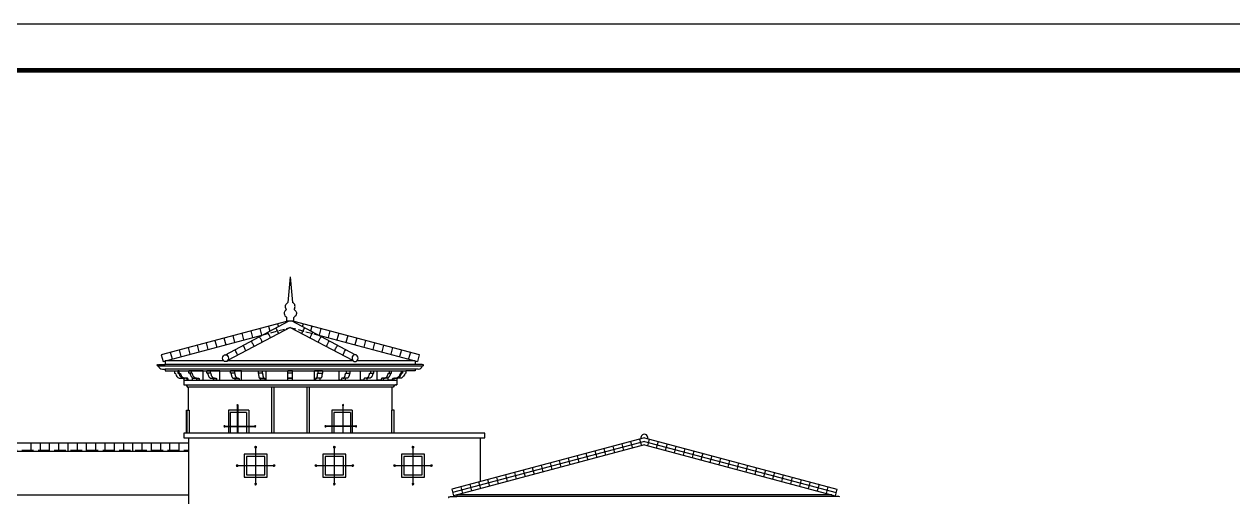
# Model space of a CAD drawing. Extents: x -34815 to 81416, y -425322 to 67478.
# Drawn here: x 13251 to 39366, y 57254 to 67478 of the extents above; entities that cross this region are included whole.
import ezdxf

# ---------------------------------------------------------------- set-up
doc = ezdxf.new("R2010")
doc.units = 0
doc.header["$LTSCALE"] = 1000
doc.header["$MEASUREMENT"] = 0
doc.linetypes.add('DASH', pattern=[0.35, 0.25, -0.1])
for name, color, linetype in [('PUB_TITLE', 7, 'Continuous'), ('STAIR', 4, 'Continuous'), ('WINDOW', 4, 'Continuous')]:
    doc.layers.add(name, color=color, linetype=linetype)
doc.layers.add('WALL', color=2, linetype='Continuous', lineweight=25)

# ---------------------------------------------------------------- blocks, each defined once
blk = doc.blocks.new('A1100图框')
at = {"layer": 'PUB_TITLE'}
blk.add_lwpolyline([(-2684, 8078), (81416, 8078), (81416, 67478), (-2684, 67478)], close=True, dxfattribs=at)
at = {"layer": 'PUB_TITLE', "const_width": 100}
blk.add_lwpolyline([(-184, 9078), (80416, 9078), (80416, 66478), (-184, 66478)], close=True, dxfattribs=at)
blk = doc.blocks.new('ttre')
at = {"layer": 'STAIR'}
for p, q in [((5392, -11838), (5218, -11838)), ((5296, -11892), (5296, -11838)), ((5754, -11838), (5754, -11838)), ((5754, -11838), (5990, -11838)), ((5904, -11838), (5904, -11892)), ((5904, -11892), (5984, -11892)), ((5984, -11892), (5990, -11892)), ((5990, -11892), (5990, -11838)), ((6217, -11838), (6500, -11838)), ((6429, -11838), (6429, -11892)), ((6429, -11892), (6491, -11892)), ((6491, -11892), (6500, -11892)), ((6500, -11892), (6500, -11838)), ((6577, -11838), (6887, -11838)), ((6837, -11838), (6837, -11892)), ((6837, -11892), (6876, -11892)), ((6876, -11892), (6887, -11892)), ((6887, -11892), (6887, -11838)), ((7099, -11838), (7125, -11838))]:
    blk.add_line(p, q, dxfattribs=at)
for points in [[(5244, -12038), (5218, -12038), (5218, -11838)], [(5262, -11998), (5263, -11998), (5263, -11998), (5264, -11998), (5264, -11998), (5265, -11997), (5265, -11997), (5266, -11997), (5266, -11996), (5267, -11996), (5267, -11995), (5268, -11994), (5268, -11994), (5271, -11990), (5273, -11985), (5275, -11980), (5277, -11974), (5279, -11967), (5281, -11960), (5282, -11952), (5284, -11944), (5285, -11935), (5286, -11926), (5287, -11917), (5287, -11907), (5287, -11905), (5288, -11903), (5288, -11901), (5288, -11899), (5289, -11898), (5289, -11896), (5290, -11895), (5290, -11894), (5291, -11893), (5291, -11892), (5292, -11892), (5292, -11892), (5296, -11892), (5389, -11892), (5388, -11892), (5388, -11892), (5387, -11893), (5387, -11894), (5386, -11895), (5386, -11896), (5385, -11898), (5385, -11899), (5385, -11901), (5384, -11903), (5384, -11905), (5384, -11907), (5383, -11917), (5382, -11926), (5381, -11935), (5380, -11944), (5379, -11952), (5377, -11960), (5376, -11967), (5374, -11974), (5372, -11980), (5370, -11985), (5367, -11990), (5365, -11994), (5364, -11994), (5364, -11995), (5363, -11996), (5363, -11996), (5362, -11997), (5362, -11997), (5361, -11997), (5361, -11998), (5360, -11998), (5360, -11998), (5359, -11998), (5359, -11998), (5346, -11998), (5262, -11998), (5249, -11998), (5248, -11998), (5248, -11999), (5247, -12000), (5247, -12001), (5246, -12002), (5245, -12004), (5245, -12006), (5245, -12008), (5244, -12011), (5244, -12013), (5244, -12016), (5244, -12018), (5244, -12038), (5341, -12038), (5341, -12018), (5341, -12016), (5341, -12013), (5341, -12011), (5341, -12008), (5342, -12006), (5342, -12004), (5343, -12002), (5343, -12001), (5344, -12000), (5344, -11999), (5345, -11998), (5346, -11998)], [(5392, -11838), (5392, -11892), (5389, -11892)], [(5804, -12038), (5754, -12038), (5754, -11838)], [(5984, -11892), (5983, -11892), (5982, -11892), (5981, -11893), (5979, -11894), (5978, -11895), (5978, -11896), (5977, -11898), (5976, -11899), (5975, -11901), (5975, -11903), (5974, -11905), (5974, -11907), (5973, -11917), (5971, -11926), (5969, -11935), (5967, -11944), (5964, -11952), (5961, -11960), (5958, -11967), (5954, -11974), (5950, -11980), (5946, -11985), (5942, -11990), (5937, -11994), (5936, -11994), (5935, -11995), (5934, -11996), (5933, -11996), (5932, -11997), (5931, -11997), (5930, -11997), (5929, -11998), (5928, -11998), (5927, -11998), (5926, -11998), (5925, -11998), (5900, -11998), (5839, -11998), (5814, -11998), (5812, -11998), (5811, -11999), (5810, -12000), (5809, -12001), (5808, -12002), (5807, -12004), (5806, -12006), (5805, -12008), (5804, -12011), (5804, -12013), (5804, -12016), (5804, -12018), (5804, -12038), (5890, -12038), (5890, -12018), (5890, -12016), (5891, -12013), (5891, -12011), (5892, -12008), (5892, -12006), (5893, -12004), (5894, -12002), (5895, -12001), (5896, -12000), (5898, -11999), (5899, -11998), (5900, -11998)], [(5839, -11998), (5840, -11998), (5841, -11998), (5842, -11998), (5843, -11998), (5844, -11997), (5845, -11997), (5846, -11997), (5847, -11996), (5848, -11996), (5849, -11995), (5850, -11994), (5851, -11994), (5855, -11990), (5860, -11985), (5864, -11980), (5868, -11974), (5871, -11967), (5875, -11960), (5878, -11952), (5880, -11944), (5883, -11935), (5885, -11926), (5886, -11917), (5887, -11907), (5888, -11905), (5888, -11903), (5889, -11901), (5889, -11899), (5890, -11898), (5891, -11896), (5892, -11895), (5893, -11894), (5894, -11893), (5895, -11892), (5896, -11892), (5897, -11892), (5904, -11892)], [(6288, -12038), (6217, -12038), (6217, -11838)], [(6491, -11892), (6489, -11892), (6488, -11892), (6486, -11893), (6485, -11894), (6483, -11895), (6482, -11896), (6481, -11898), (6480, -11899), (6479, -11901), (6478, -11903), (6478, -11905), (6477, -11907), (6475, -11917), (6473, -11926), (6470, -11935), (6467, -11944), (6463, -11952), (6459, -11960), (6454, -11967), (6449, -11974), (6444, -11980), (6438, -11985), (6432, -11990), (6425, -11994), (6424, -11994), (6423, -11995), (6421, -11996), (6420, -11996), (6418, -11997), (6417, -11997), (6415, -11997), (6414, -11998), (6413, -11998), (6411, -11998), (6410, -11998), (6408, -11998), (6373, -11998), (6337, -11998), (6302, -11998), (6300, -11998), (6298, -11999), (6297, -12000), (6295, -12001), (6293, -12002), (6292, -12004), (6291, -12006), (6290, -12008), (6289, -12011), (6288, -12013), (6288, -12016), (6288, -12018), (6288, -12038), (6359, -12038), (6359, -12018), (6359, -12016), (6359, -12013), (6360, -12011), (6361, -12008), (6362, -12006), (6363, -12004), (6364, -12002), (6366, -12001), (6367, -12000), (6369, -11999), (6371, -11998), (6373, -11998)], [(6337, -11998), (6339, -11998), (6340, -11998), (6342, -11998), (6343, -11998), (6345, -11997), (6346, -11997), (6348, -11997), (6349, -11996), (6350, -11996), (6352, -11995), (6353, -11994), (6355, -11994), (6361, -11990), (6367, -11985), (6373, -11980), (6378, -11974), (6384, -11967), (6388, -11960), (6392, -11952), (6396, -11944), (6400, -11935), (6402, -11926), (6405, -11917), (6406, -11907), (6407, -11905), (6408, -11903), (6408, -11901), (6409, -11899), (6410, -11898), (6411, -11896), (6413, -11895), (6414, -11894), (6416, -11893), (6417, -11892), (6419, -11892), (6420, -11892), (6429, -11892)], [(6664, -12038), (6577, -12038), (6577, -11838)], [(6876, -11892), (6874, -11892), (6872, -11892), (6870, -11893), (6868, -11894), (6867, -11895), (6865, -11896), (6864, -11898), (6862, -11899), (6861, -11901), (6860, -11903), (6860, -11905), (6859, -11907), (6857, -11917), (6854, -11926), (6851, -11935), (6847, -11944), (6842, -11952), (6837, -11960), (6831, -11967), (6825, -11974), (6818, -11980), (6811, -11985), (6809, -11986), (6803, -11990), (6796, -11994), (6794, -11994), (6792, -11995), (6790, -11996), (6789, -11996), (6787, -11997), (6785, -11997), (6783, -11997), (6782, -11998), (6780, -11998), (6776, -11998), (6774, -11998), (6731, -11998), (6724, -11998), (6681, -11998), (6679, -11998), (6677, -11999), (6674, -12000), (6672, -12001), (6671, -12002), (6669, -12004), (6667, -12006), (6666, -12008), (6665, -12011), (6664, -12013), (6664, -12016), (6664, -12018), (6664, -12038), (6714, -12038), (6714, -12018), (6714, -12016), (6714, -12013), (6715, -12011), (6716, -12008), (6717, -12006), (6719, -12004), (6721, -12002), (6722, -12001), (6724, -12000), (6727, -11999), (6729, -11998), (6731, -11998)], [(6724, -11998), (6726, -11998), (6728, -11998), (6730, -11998), (6732, -11998), (6733, -11997), (6735, -11997), (6737, -11997), (6739, -11996), (6740, -11996), (6742, -11995), (6744, -11994), (6746, -11994), (6753, -11990), (6761, -11985), (6768, -11980), (6775, -11974), (6781, -11967), (6787, -11960), (6792, -11952), (6797, -11944), (6801, -11935), (6804, -11926), (6807, -11917), (6809, -11907), (6810, -11905), (6810, -11903), (6811, -11901), (6812, -11899), (6814, -11898), (6815, -11896), (6817, -11895), (6818, -11894), (6820, -11893), (6822, -11892), (6824, -11892), (6826, -11892), (6837, -11892)], [(6906, -12038), (6906, -12018), (6906, -12016), (6906, -12013), (6907, -12011), (6908, -12008), (6910, -12006), (6911, -12004), (6913, -12002), (6915, -12001), (6918, -12000), (6920, -11999), (6922, -11998), (6925, -11998), (6951, -11998), (6948, -11998), (6946, -11999), (6943, -12000), (6941, -12001), (6939, -12002), (6937, -12004), (6936, -12006), (6934, -12008), (6933, -12011), (6932, -12013), (6932, -12016), (6932, -12018), (6932, -12038), (6906, -12038), (6897, -12038), (6809, -12038), (6809, -11986)], [(6951, -11998), (6973, -11998)], [(7125, -11838), (7125, -11892), (7112, -11892), (7099, -11892), (7086, -11892), (7084, -11892), (7082, -11892), (7080, -11893), (7078, -11894), (7076, -11895), (7074, -11896), (7073, -11898), (7071, -11899), (7070, -11901), (7069, -11903), (7068, -11905), (7068, -11907), (7065, -11917), (7062, -11926), (7058, -11935), (7054, -11944), (7048, -11952), (7043, -11960), (7036, -11967), (7029, -11974), (7022, -11980), (7014, -11985), (7005, -11990), (6997, -11994), (6995, -11994), (6993, -11995), (6991, -11996), (6989, -11996), (6987, -11997), (6985, -11997), (6983, -11997), (6981, -11998), (6979, -11998), (6977, -11998), (6975, -11998), (6973, -11998), (6999, -11998), (7001, -11998), (7003, -11998), (7005, -11998), (7007, -11998), (7009, -11997), (7011, -11997), (7013, -11997), (7015, -11996), (7017, -11996), (7019, -11995), (7021, -11994), (7023, -11994), (7031, -11990), (7040, -11985), (7048, -11980), (7055, -11974), (7062, -11967), (7069, -11960), (7074, -11952), (7080, -11944), (7084, -11935), (7088, -11926), (7091, -11917), (7093, -11907), (7094, -11905), (7095, -11903), (7096, -11901), (7097, -11899), (7099, -11898), (7100, -11896), (7102, -11895), (7104, -11894), (7106, -11893), (7108, -11892), (7110, -11892), (7112, -11892)], [(7099, -11892), (7099, -11838)]]:
    blk.add_lwpolyline(points, dxfattribs=at)
blk = doc.blocks.new('fdsare')
for p, q in [((39681, -132383), (39631, -132937)), ((39681, -132383), (39732, -132937)), ((39606, -133343), (39606, -133260)), ((39756, -133343), (39756, -133260))]:
    blk.add_line(p, q)
for centre, major_axis, ratio, start_param, end_param in [((39681, -133173), (-133, 3), 0.789995, -0.887392, 0.990658), ((39682, -133033), (62.9, 88.5), 0.920901, -1.555168, 0.151357)]:
    blk.add_ellipse(centre, major_axis=major_axis, ratio=ratio, start_param=start_param, end_param=end_param)
at = {"extrusion": (0, 0, -1)}
for centre, major_axis, ratio, start_param, end_param in [((39681, -133033), (-62.9, 88.5), 0.920901, -1.555168, 0.151357), ((39682, -133173), (133, 3), 0.789995, -0.887392, 0.990658)]:
    blk.add_ellipse(centre, major_axis=major_axis, ratio=ratio, start_param=start_param, end_param=end_param, dxfattribs=at)
blk = doc.blocks.new('dfsg')
blk.add_line((39606, -134892), (39756, -134892))
blk.add_blockref('fdsare', (0, -1549))
blk = doc.blocks.new('hfuy')
blk.add_lwpolyline([(77703, -137764), (77703, -138264), (77203, -138264), (77203, -137764)], close=True)
at = {"layer": 'STAIR', "lineweight": 0}
for p, q in [((77448, -137614), (77448, -138414)), ((77458, -138414), (77458, -137614)), ((77448, -138009), (77053, -138009)), ((77448, -138019), (77053, -138019)), ((77853, -138009), (77458, -138009)), ((77853, -138019), (77458, -138019))]:
    blk.add_line(p, q, dxfattribs=at)
for centre, radius, start, end in [((77453, -137614), 20, 284.4775, 255.5225), ((77453, -137614), 5, 0, 180), ((77053, -138014), 20, 14.4775, 345.5225), ((77053, -138014), 5, 90, 270), ((77853, -138014), 20, 194.4775, 165.5225), ((77853, -138014), 5, 270, 90), ((77453, -138414), 20, 104.4775, 75.5225), ((77453, -138414), 5, 180, 0)]:
    blk.add_arc(centre, radius, start, end, dxfattribs=at)
at = {"layer": 'WINDOW'}
blk.add_lwpolyline([(77653, -137814), (77653, -138214), (77253, -138214), (77253, -137814)], close=True, dxfattribs=at)

msp = doc.modelspace()

# ---------------------------------------------------------------- linework, layer by layer
for p, q in [((16218, 60330), (18926, 61052)), ((17602, 60329), (18964, 61052)), ((19001, 60917), (17656, 60212)), ((18340, 60896), (18379, 60751)), ((18533, 60947), (18562, 60839)), ((18727, 60999), (18744, 60935)), ((18920, 61051), (18925, 61032)), ((19001, 60917), (20347, 60212)), ((20401, 60329), (19039, 61052)), ((19076, 61052), (21785, 60330)), ((19083, 61051), (19078, 61032)), ((19276, 60999), (19259, 60935)), ((19469, 60947), (19440, 60839)), ((19663, 60896), (19624, 60751)), ((16253, 60184), (18414, 60760)), ((17181, 60587), (17219, 60442)), ((17374, 60638), (17412, 60493)), ((17567, 60690), (17606, 60545)), ((17760, 60741), (17799, 60596)), ((17954, 60793), (17992, 60648)), ((18147, 60844), (18185, 60699)), ((19588, 60760), (21750, 60184)), ((19856, 60844), (19817, 60699)), ((20049, 60793), (20010, 60648)), ((20242, 60741), (20204, 60596)), ((20436, 60690), (20397, 60545)), ((20629, 60638), (20590, 60493)), ((20822, 60587), (20783, 60442)), ((16214, 60329), (16253, 60184)), ((16408, 60381), (16446, 60236)), ((16601, 60432), (16639, 60287)), ((16794, 60484), (16833, 60339)), ((16987, 60535), (17026, 60390)), ((21015, 60535), (20977, 60390)), ((21209, 60484), (21170, 60339)), ((21402, 60432), (21363, 60287)), ((21595, 60381), (21556, 60236)), ((21788, 60329), (21750, 60184)), ((16128, 60111), (16153, 60117)), ((16131, 60091), (16143, 60091)), ((16153, 60117), (16301, 60117)), ((20359, 60197), (17644, 60197)), ((21701, 60197), (20443, 60197)), ((21850, 60117), (21701, 60117)), ((21874, 60111), (21850, 60117)), ((21871, 60091), (21859, 60091)), ((16238, 60017), (16301, 60017)), ((16501, 59980), (21501, 59980)), ((21765, 60017), (21701, 60017)), ((16701, 59780), (21301, 59780)), ((16701, 59680), (21301, 59680)), ((16801, 59130), (16801, 59630)), ((21201, 59630), (16801, 59630)), ((21201, 59130), (21201, 59630)), ((21301, 59780), (21301, 59680)), ((16801, 58530), (16801, 56830)), ((23101, 58530), (23101, 57586)), ((26548, 58505), (26587, 58360)), ((26754, 58505), (26716, 58360)), ((16801, 58412), (10651, 58412)), ((10651, 58242), (16801, 58242)), ((13401, 58242), (13401, 58412)), ((13601, 58242), (13601, 58412)), ((13801, 58242), (13801, 58412)), ((14001, 58242), (14001, 58412)), ((14201, 58242), (14201, 58412)), ((14401, 58242), (14401, 58412)), ((14601, 58242), (14601, 58412)), ((14801, 58242), (14801, 58412)), ((15001, 58242), (15001, 58412)), ((15201, 58242), (15201, 58412)), ((15401, 58242), (15401, 58412)), ((15601, 58242), (15601, 58412)), ((15801, 58242), (15801, 58412)), ((16001, 58242), (16001, 58412)), ((16201, 58242), (16201, 58412)), ((16401, 58242), (16401, 58412)), ((16601, 58242), (16601, 58412)), ((26651, 58455), (22509, 57350)), ((25582, 58247), (25621, 58102)), ((25775, 58299), (25814, 58154)), ((25969, 58350), (26007, 58205)), ((26162, 58402), (26201, 58257)), ((26355, 58453), (26394, 58308)), ((26651, 58455), (30793, 57350)), ((26947, 58453), (26909, 58308)), ((27141, 58402), (27102, 58257)), ((27334, 58350), (27295, 58205)), ((27527, 58299), (27489, 58154)), ((27720, 58247), (27682, 58102)), ((24616, 57989), (24655, 57845)), ((24809, 58041), (24848, 57896)), ((25002, 58093), (25041, 57948)), ((25196, 58144), (25234, 57999)), ((25389, 58196), (25428, 58051)), ((27914, 58196), (27875, 58051)), ((27914, 58196), (27875, 58051)), ((28107, 58144), (28068, 57999)), ((28300, 58093), (28262, 57948)), ((28493, 58041), (28455, 57896)), ((28687, 57989), (28648, 57845)), ((23650, 57732), (23688, 57587)), ((23843, 57783), (23882, 57638)), ((24036, 57835), (24075, 57690)), ((24229, 57886), (24268, 57741)), ((24423, 57938), (24461, 57793)), ((28880, 57938), (28841, 57793)), ((29073, 57886), (29035, 57741)), ((29266, 57835), (29228, 57690)), ((29460, 57783), (29421, 57638)), ((29653, 57732), (29614, 57587)), ((22683, 57474), (22722, 57329)), ((22877, 57526), (22915, 57381)), ((23070, 57577), (23109, 57432)), ((23263, 57629), (23302, 57484)), ((23456, 57680), (23495, 57535)), ((29846, 57680), (29808, 57535)), ((30039, 57629), (30001, 57484)), ((30233, 57577), (30194, 57432)), ((30426, 57526), (30387, 57381)), ((30619, 57474), (30581, 57329)), ((10751, 57297), (16801, 57297)), ((30701, 57260), (22601, 57260))]:
    msp.add_line(p, q)
for points in [[(17560, 60197), (16301, 60197), (16301, 60117)], [(21701, 60197), (21701, 60117)]]:
    msp.add_lwpolyline(points)
for points in [[(16301, 60017), (16301, 59980), (16501, 59980), (16501, 59926), (16507, 59926, -0.353065), (16527, 59910, 0.250624), (16600, 59824, 0.094114), (16625, 59819), (16681, 59819, -0.414214), (16701, 59799), (16701, 59680, -0.284392), (16781, 59630), (16801, 59630)], [(21701, 60017), (21701, 59980), (21501, 59980), (21501, 59926), (21495, 59926, 0.353065), (21476, 59910, -0.153094), (21402, 59824, -0.094114), (21378, 59819), (21321, 59819, 0.414214), (21301, 59799), (21301, 59680, 0.284392), (21221, 59630), (21201, 59630)]]:
    msp.add_lwpolyline(points, format="xyb")
msp.add_lwpolyline([(23201, 58630), (16701, 58630), (16701, 58530), (23201, 58530)], close=True)
for centre, radius, start, end in [((16131, 60101), 10, 105, 270.0046), ((16246, 60124), 108, 197.6896, 265.5622), ((21757, 60124), 108, 274.4378, 342.3104), ((21871, 60101), 10, 269.9954, 75), ((21303, 59589), 91.5, 90.9667, 153.0441), ((26651, 58532), 75, 345.0686, 194.9314)]:
    msp.add_arc(centre, radius, start, end)
msp.add_ellipse((17602, 60254), major_axis=(0, -75), ratio=0.866025)
at = {"extrusion": (0, 0, -1)}
msp.add_ellipse((20401, 60254), major_axis=(0, -75), ratio=0.866025, dxfattribs=at)
for points, knots in [([(18752, 60786), (18747, 60798), (18741, 60809), (18721, 60849), (18706, 60878), (18689, 60907)], [5.1848571, 5.1848571, 5.1848571, 5.1848571, 5.2164312, 5.2164312, 5.2978945, 5.2978945, 5.2978945, 5.2978945]), ([(19251, 60786), (19256, 60798), (19261, 60809), (19281, 60849), (19297, 60878), (19313, 60907)], [5.1848571, 5.1848571, 5.1848571, 5.1848571, 5.2164312, 5.2164312, 5.2978945, 5.2978945, 5.2978945, 5.2978945]), ([(18219, 60507), (18219, 60507), (18219, 60507), (18210, 60530), (18199, 60552), (18179, 60590), (18170, 60606), (18159, 60623), (18159, 60624), (18158, 60625)], [5.1317916, 5.1317916, 5.1317916, 5.1317916, 5.1324415, 5.1324415, 5.2486633, 5.2486633, 5.3355036, 5.3355036, 5.3401279, 5.3401279, 5.3401279, 5.3401279]), ([(18397, 60600), (18397, 60601), (18396, 60601), (18388, 60621), (18379, 60640), (18359, 60679), (18348, 60699), (18335, 60719)], [5.1576236, 5.1576236, 5.1576236, 5.1576236, 5.1591559, 5.1591559, 5.2359614, 5.2359614, 5.3196314, 5.3196314, 5.3196314, 5.3196314]), ([(18574, 60693), (18567, 60710), (18560, 60726), (18540, 60765), (18526, 60789), (18512, 60813)], [5.1737887, 5.1737887, 5.1737887, 5.1737887, 5.2266382, 5.2266382, 5.3067467, 5.3067467, 5.3067467, 5.3067467]), ([(19428, 60693), (19435, 60710), (19443, 60726), (19463, 60765), (19476, 60789), (19490, 60813)], [5.1737887, 5.1737887, 5.1737887, 5.1737887, 5.2266382, 5.2266382, 5.3067467, 5.3067467, 5.3067467, 5.3067467]), ([(19606, 60600), (19606, 60601), (19606, 60601), (19615, 60621), (19623, 60640), (19644, 60679), (19655, 60699), (19667, 60719)], [5.1576236, 5.1576236, 5.1576236, 5.1576236, 5.1591559, 5.1591559, 5.2359614, 5.2359614, 5.3196314, 5.3196314, 5.3196314, 5.3196314]), ([(19784, 60507), (19784, 60507), (19784, 60507), (19793, 60530), (19803, 60552), (19823, 60590), (19833, 60606), (19843, 60623), (19844, 60624), (19844, 60625)], [5.1317916, 5.1317916, 5.1317916, 5.1317916, 5.1324415, 5.1324415, 5.2486633, 5.2486633, 5.3355036, 5.3355036, 5.3401279, 5.3401279, 5.3401279, 5.3401279]), ([(17860, 60319), (17858, 60326), (17856, 60332), (17850, 60352), (17845, 60366), (17832, 60392), (17824, 60405), (17811, 60424), (17807, 60430), (17802, 60435)], [4.9649328, 4.9649328, 4.9649328, 4.9649328, 5.0437419, 5.0437419, 5.2150203, 5.2150203, 5.3862987, 5.3862987, 5.4708842, 5.4708842, 5.4708842, 5.4708842]), ([(18040, 60414), (18037, 60423), (18033, 60433), (18024, 60455), (18018, 60467), (18006, 60491), (17999, 60502), (17988, 60519), (17985, 60525), (17981, 60530)], [5.0839299, 5.0839299, 5.0839299, 5.0839299, 5.1536029, 5.1536029, 5.2438839, 5.2438839, 5.3341648, 5.3341648, 5.3778477, 5.3778477, 5.3778477, 5.3778477]), ([(19962, 60414), (19966, 60423), (19969, 60433), (19978, 60455), (19984, 60467), (19997, 60491), (20003, 60502), (20014, 60519), (20018, 60525), (20022, 60530)], [5.0839299, 5.0839299, 5.0839299, 5.0839299, 5.1536029, 5.1536029, 5.2438839, 5.2438839, 5.3341648, 5.3341648, 5.3778477, 5.3778477, 5.3778477, 5.3778477]), ([(20143, 60319), (20144, 60326), (20146, 60332), (20152, 60352), (20158, 60366), (20171, 60392), (20178, 60405), (20191, 60424), (20196, 60430), (20201, 60435)], [4.9649328, 4.9649328, 4.9649328, 4.9649328, 5.0437419, 5.0437419, 5.2150203, 5.2150203, 5.3862987, 5.3862987, 5.4708842, 5.4708842, 5.4708842, 5.4708842])]:
    msp.add_open_spline(points, degree=3, knots=knots)
at = {"layer": 'STAIR', "linetype": 'DASH', "ltscale": 0.5}
for p, q in [((18414, 60760), (19001, 60917)), ((19001, 60917), (19588, 60760))]:
    msp.add_line(p, q, dxfattribs=at)
at = {"layer": 'STAIR'}
for p, q in [((16143, 60091), (21859, 60091)), ((21701, 60117), (16301, 60117)), ((21701, 60017), (16301, 60017)), ((18951, 59780), (18951, 59980)), ((19051, 59980), (18951, 59980)), ((19051, 59926), (18951, 59926)), ((19051, 59820), (18951, 59820)), ((19051, 59780), (19051, 59980)), ((18596, 59630), (18596, 58630)), ((18951, 59780), (19051, 59780)), ((19407, 59630), (19407, 58630)), ((17663, 59130), (17663, 58630)), ((18103, 59130), (17663, 59130)), ((17858, 58630), (17858, 59237)), ((17865, 59237), (17865, 58630)), ((18103, 59130), (18103, 58630)), ((19899, 59130), (19899, 58630)), ((20339, 59130), (19899, 59130)), ((20138, 59237), (20138, 58630)), ((20144, 58630), (20144, 59237)), ((20339, 59130), (20339, 58630)), ((17581, 58783), (17858, 58783)), ((17581, 58776), (17858, 58776)), ((17865, 58783), (18241, 58783)), ((17865, 58776), (18241, 58776)), ((20138, 58783), (19761, 58783)), ((20138, 58776), (19761, 58776)), ((20421, 58783), (20144, 58783)), ((20421, 58776), (20144, 58776))]:
    msp.add_line(p, q, dxfattribs=at)
at = {"layer": 'STAIR', "linetype": 'DASH'}
msp.add_line((10751, 58262), (16801, 58262), dxfattribs=at)
at = {"layer": 'STAIR'}
for points in [[(18951, 59820), (19051, 59820)], [(18951, 59820), (19051, 59820)], [(18951, 59820), (19051, 59820)], [(19051, 59926), (19051, 59980)], [(19051, 59926), (19051, 59980)]]:
    msp.add_lwpolyline(points, dxfattribs=at)
for centre, radius, start, end in [((17861, 59237), 12.8, 284.4775, 255.5225), ((17861, 59237), 3.2, 0, 180), ((20141, 59237), 12.8, 284.4775, 255.5225), ((20141, 59237), 3.2, 360, 180), ((17581, 58780), 12.8, 14.4775, 345.5225), ((17581, 58780), 3.2, 90, 270), ((18241, 58780), 12.8, 194.4775, 165.5225), ((18241, 58780), 3.2, 270, 90), ((19761, 58780), 12.8, 14.4775, 345.5225), ((19761, 58780), 3.2, 90, 270), ((20421, 58780), 12.8, 194.4775, 165.5225), ((20421, 58780), 3.2, 270, 90)]:
    msp.add_arc(centre, radius, start, end, dxfattribs=at)
at = {"layer": 'WALL'}
for p, q in [((26651, 58532), (22490, 57423)), ((26651, 58532), (30812, 57423)), ((26651, 58377), (22529, 57278)), ((26651, 58377), (30774, 57278)), ((22428, 57254), (22453, 57260)), ((22453, 57260), (22601, 57260)), ((22490, 57423), (22529, 57278)), ((22601, 57297), (22601, 57260)), ((30701, 57297), (22601, 57297)), ((30701, 57297), (30701, 57260)), ((30850, 57260), (30701, 57260)), ((30812, 57423), (30774, 57278)), ((30874, 57254), (30850, 57260))]:
    msp.add_line(p, q, dxfattribs=at)
msp.add_arc((22431, 57245), 10, 105, 270.0046, dxfattribs=at)
at = {"layer": 'WINDOW'}
for p, q in [((18645, 59630), (18645, 58630)), ((19358, 59630), (19358, 58630)), ((17704, 59080), (17704, 58630)), ((18058, 59080), (17704, 59080)), ((18058, 59080), (18058, 58630)), ((19945, 59080), (19945, 58630)), ((20299, 59080), (19945, 59080)), ((20299, 59080), (20299, 58630))]:
    msp.add_line(p, q, dxfattribs=at)
for points in [[(16761, 58630), (16761, 59130), (16816, 59130), (16816, 58630)], [(16761, 58630), (16761, 59130), (16766, 59130), (16766, 58630)], [(21242, 58630), (21242, 59130), (21187, 59130), (21187, 58630)], [(21242, 58630), (21242, 59130), (21237, 59130), (21237, 58630)]]:
    msp.add_lwpolyline(points, dxfattribs=at)

# ---------------------------------------------------------------- block references
msp.add_blockref('A1100图框', (0, 0))
at = {"xscale": -1}
for name, p in [('dfsg', (58683, 195944)), ('hfuy', (95705, 195944)), ('hfuy', (97405, 195944)), ('hfuy', (99105, 195944))]:
    msp.add_blockref(name, p, dxfattribs=at)
at = {"layer": 'STAIR', "xscale": -1}
msp.add_blockref('ttre', (23698, 71818), dxfattribs=at)
at = {"layer": 'STAIR'}
msp.add_blockref('ttre', (14304, 71818), dxfattribs=at)

doc.saveas('drawing.dxf')
